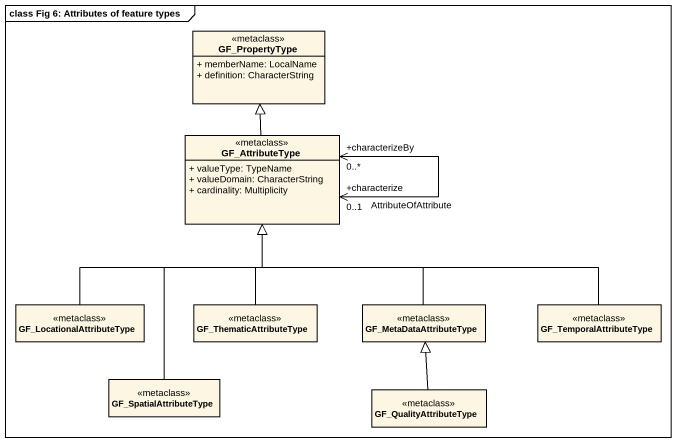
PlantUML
@startuml
mainframe class Fig 6: Attributes of feature types
hide circle
hide empty members
skinparam classAttributeIconSize 0
class GF_PropertyType <<metaclass>> {
  + memberName: LocalName
  + definition: CharacterString
}
class GF_AttributeType <<metaclass>> {
  + valueType: TypeName
  + valueDomain: CharacterString
  + cardinality: Multiplicity
}
class GF_LocationalAttributeType <<metaclass>>
class GF_ThematicAttributeType <<metaclass>>
class GF_MetaDataAttributeType <<metaclass>>
class GF_TemporalAttributeType <<metaclass>>
class GF_SpatialAttributeType <<metaclass>>
class GF_QualityAttributeType <<metaclass>>
GF_AttributeType -up-|> GF_PropertyType
GF_AttributeType "+characterize\n0..1" <--> "+characterizeBy\n0..*" GF_AttributeType : AttributeOfAttribute
GF_LocationalAttributeType -up-|> GF_AttributeType
GF_ThematicAttributeType -up-|> GF_AttributeType
GF_MetaDataAttributeType -up-|> GF_AttributeType
GF_TemporalAttributeType -left-|> GF_AttributeType
GF_SpatialAttributeType -up-|> GF_AttributeType
GF_QualityAttributeType -up-|> GF_MetaDataAttributeType
@enduml
